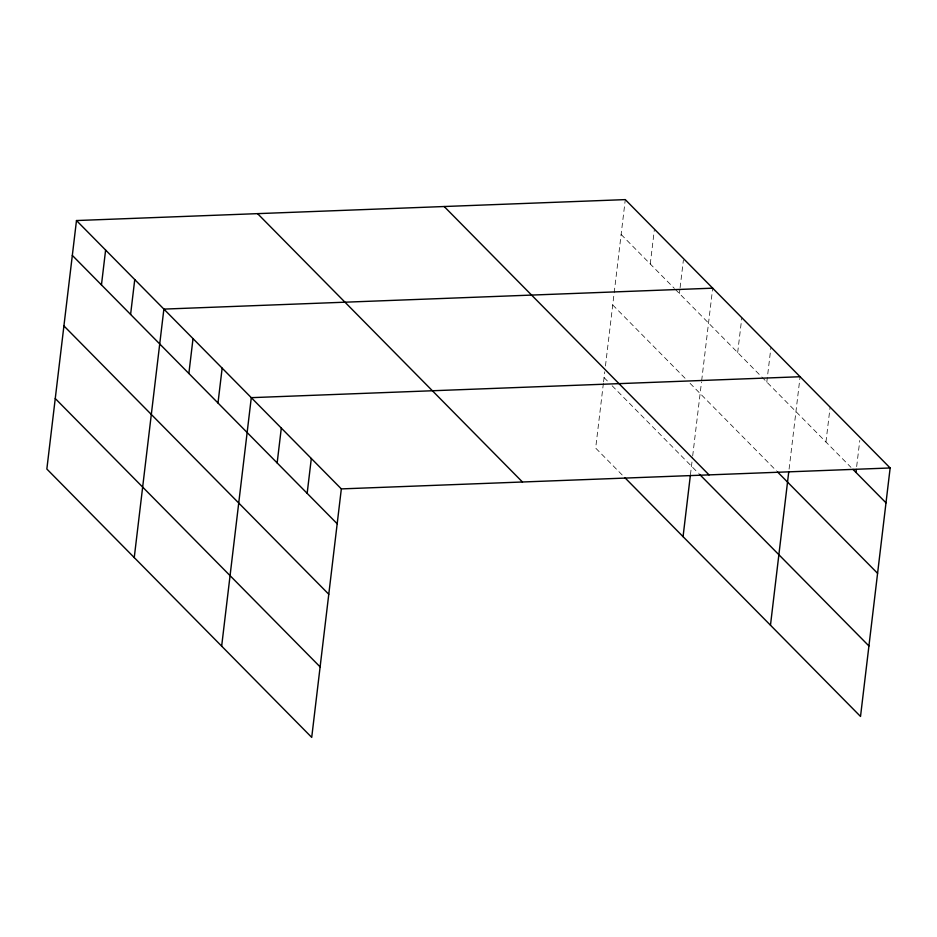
<?xml version="1.0" encoding="UTF-8"?>
<svg xmlns="http://www.w3.org/2000/svg" width="937" height="937" viewBox="0 0 937 937"><rect width="100%" height="100%" fill="white"/><g stroke="black" fill="none" stroke-linecap="round" stroke-linejoin="round"><path stroke-width="0.7" stroke-dasharray="4.68 3.51" d="M603.381 383.362L595.663 448.097L624.792 477.612M603.557 381.921L604.763 371.79M605.454 365.98L625.284 199.616M650.266 264L654.424 229.132M679.407 293.515L679.922 289.158M680.098 287.706L683.389 260.111M690.44 474.79L692.513 457.443M692.677 455.991L701.508 382.015M701.672 380.574L712.694 288.174M737.677 352.546L741.823 317.69M766.806 382.073L770.964 347.217M789.083 469.132L800.093 376.733M825.954 442.006L830.112 407.138M856.664 466.603L859.791 440.46M621.137 234.473L674.382 288.42M675.378 289.439L760.774 375.96M761.781 376.979L850.972 467.352M612.728 304.97L686.071 379.274M690.089 383.35L776.48 470.889M604.06 377.599L608.09 381.675M612.107 385.739L698.498 473.279"/><path stroke-width="1.41" d="M76.483 220.546L46.85 469.027L311.716 737.384L341.337 488.903L76.483 220.546L625.284 199.616L890.15 467.973L860.517 716.454L624.792 477.612M101.454 284.93L105.612 250.074M130.594 314.445L134.752 279.589M134.249 557.585L163.881 309.105L712.694 288.174M188.864 373.488L193.022 338.62M217.993 403.004L222.151 368.147M221.659 646.143L251.292 397.663L800.093 376.733M277.153 462.937L281.311 428.08M307.16 493.342L311.318 458.486M683.061 536.655L690.264 476.23M770.472 625.213L788.731 472.014M855.973 472.412L856.324 469.507M341.337 488.903L890.15 467.973M852.975 469.378L885.992 502.829M777.487 471.908L877.582 573.327M444.185 206.527L709.04 474.883M699.506 474.298L868.927 645.956M257.581 213.648L522.448 481.993M72.325 255.403L337.179 523.76M63.915 325.9L328.782 594.257M55.26 398.53L320.114 666.886"/></g></svg>
